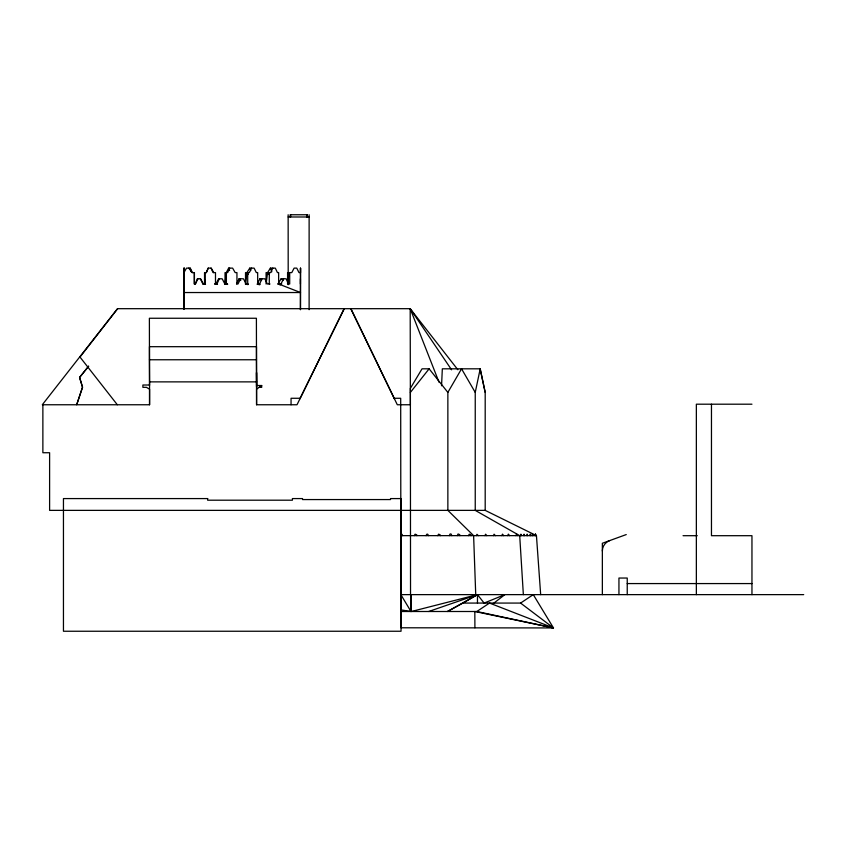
<?xml version="1.0" encoding="UTF-8"?>
<svg xmlns="http://www.w3.org/2000/svg" width="846" height="846" viewBox="0 0 846 846"><rect width="100%" height="100%" fill="white"/><g stroke="black" fill="none" stroke-linecap="round" stroke-linejoin="round"><path stroke-width="1.27" d="M184.026 278.789L184.206 283.992L184.227 268.119M183.931 309.446L183.942 268.119M184.079 283.992L184.132 278.789M184.111 268.119L184.238 308.684M300.415 283.992L300.425 278.789M280.29 284.891L277.953 283.992L281.115 278.789L286.16 278.789L288.518 283.992L289.702 283.992L289.702 272.613L291.785 272.613L294.122 268.119L296.766 268.119L298.998 272.613L300.52 272.613L300.51 268.119L300.52 309.551M530.008 535.645L530.209 534.122L530.632 535.645M526.921 535.645L527.143 534.122L527.608 535.645M441.559 385.776L442.331 368.814L480.211 368.814L485.192 392.407L485.192 510.371L536.449 535.645L540.668 594.632M520.692 535.645L520.914 534.186L521.358 535.645M402.59 535.645L402.093 534.323L400.793 534.884L400.856 611.499L476.816 611.499L553.464 627.933L533.276 594.632L520.586 603.071L462.91 603.071L447.513 611.499L477.472 594.632L484.113 603.071L504.872 594.632L493.937 603.071M532.113 535.645L532.356 534.112L532.832 535.645M523.811 535.645L524.044 534.186L524.509 535.645M449.279 535.645L450.083 533.974L451.055 533.974L451.859 535.645M457.242 535.645L458.067 533.974L459.769 534.651L459.886 535.645M227.637 284.277L225.036 283.992L226.294 272.613L228.621 268.119L232.618 268.119L235.177 272.613L236.943 272.613L236.943 283.992L238.012 283.992L240.497 278.789M501.837 535.645L502.45 534.122L503.719 535.645M507.695 535.645L508.33 534.112L509.63 535.645M205.081 280.195L204.542 283.992L204.542 272.613L206.413 272.613L208.127 268.119L211.225 268.119L213.784 272.613M484.959 535.645L485.583 534.186L486.841 535.645M515.891 535.645L516.546 534.112L517.868 535.645M493.44 535.645L494.085 534.186L495.375 535.645M426.024 535.645L426.839 534.186L427.716 534.186L428.531 535.645M437.72 535.645L438.566 534.186L440.121 534.757L440.301 535.645M523.357 594.632L519.698 535.645L475.24 510.371L475.24 392.407L480.211 368.814M468.388 535.645L469.266 534.186L470.841 534.757L471.032 535.645M476.298 535.645L476.985 534.312L478.286 535.645M414.202 535.645L415.111 534.186L416.697 534.757L416.909 535.645M535.296 534.186L535.053 535.645L535.539 534.186L535.772 535.645L535.518 534.186M195.299 283.992L197.319 278.789L200.587 278.789L203.421 283.992M229.626 268.119L227.669 272.613L225.036 272.613L225.036 283.992M259.627 283.992L261.953 278.789M272.772 268.119L270.731 272.613L269.292 272.613L269.292 283.992M219.294 278.789L216.936 283.992L214.895 283.992M197.901 278.789L195.437 283.992L194.316 283.992L194.316 272.613M206.16 272.613L208.349 268.119M236.52 283.992L239.048 278.789L243.468 278.789L246.154 283.992M299.918 398.836L344.1 308.684M344.301 308.684L297.009 404.758L256.571 404.758L256.539 389.35M215.994 283.992L218.596 278.789L222.16 278.789L224.877 283.992L227.542 283.992M251.569 268.119L249.295 272.613L247.709 272.613L247.709 283.992M257.797 282.945L259.923 278.789L264.851 278.789L267.368 283.992L269.99 283.992M280.925 283.992L283.59 278.789M475.727 594.632L473.612 535.645L447.862 510.371L447.862 392.407L461.546 368.814L475.24 392.407M183.931 292.536L300.52 292.536L278.641 283.992L278.641 272.613L277.456 272.613L275.31 268.119L270.392 268.119L267.59 272.613L266.088 283.992L266.088 272.613L267.59 272.613L269.208 274.675M257.67 283.992L257.67 272.613L256.327 272.613L254.107 268.119L249.771 268.119L246.916 272.613L245.52 283.992L248.121 284.393M259.384 387.352L261.7 387.352L261.7 385.522L256.571 389.171L256.539 372.6M117.668 308.684L80 357.065L117.33 404.758M410.532 594.632L410.384 392.407L429.123 368.814L447.862 392.407M88.566 366.233L79.556 377.432L82.517 387.193L76.679 404.758L82.548 387.193L79.609 377.432L88.64 366.233M476.816 611.499L489.506 603.071L553.464 627.933L401.036 627.785L400.856 609.871L410.987 611.499L410.987 594.632L411.41 611.499L477.472 594.632L477.472 603.071M462.91 603.071L477.472 594.632L428.7 611.499M626.252 534.566L602.352 543.269L602.352 594.632M288.148 214.757L288.2 284.721M309.128 214.757L309.118 309.689M288.148 216.988L309.171 216.988M192.454 272.613L190.223 268.119L186.511 268.119L183.931 272.613M200.354 278.789L202.913 283.992L205.102 283.992L205.102 272.613M248.132 283.992L245.52 283.992L245.52 272.613L246.916 272.613L248.428 274.506M259.775 283.992L257.258 283.992L259.785 284.489M277.953 283.992L281.771 283.992M256.486 359.762L256.486 346.691L149.467 346.691L149.467 359.762L256.486 359.762L256.571 385.522L261.7 385.522M429.123 368.814L422.038 368.814L410.352 388.377L410.384 392.407M149.467 359.762L149.562 381.874L256.571 381.874L256.571 404.758M149.562 385.015L142.889 385.015L142.889 387.331L146.4 387.331L149.562 389.171L149.562 404.758L42.3 404.758L117.488 308.684L410.194 308.684L457.866 369.755M300.203 398.276L291.056 398.276L291.056 404.758M394.173 398.276L400.697 398.276L400.835 535.645L536.449 535.645M751.957 404.198L696.353 404.198L696.353 594.632M401.015 500.737L400.718 498.632M485.192 510.371L49.607 510.371L49.607 452.737L42.871 452.737L42.871 404.758M683.05 535.698L697.284 535.698M627.235 583.571L751.957 583.571M803.7 594.632L400.845 594.632L410.987 611.499M202.913 283.992L205.536 284.214M214.694 283.992L217.517 284.245M224.803 284.129L227.405 284.425M245.456 284.182L248.068 284.584M257.237 284.235L259.764 284.721M520.586 603.071L553.464 627.933L474.818 611.499L474.913 627.785M281.115 278.789L283.029 280.523M239.048 278.789L240.75 280.523M259.923 278.789L261.551 280.523M188.785 268.119L192.095 272.613L194.411 272.613L194.411 283.992M451.584 369.818L410.194 308.684L410.384 404.758L397.303 404.758L350.931 308.684M350.73 308.684L394.426 398.836M211.045 268.119L213.076 272.613L215.487 272.613L215.487 283.992M228.621 268.119L229.615 270.561M439.032 382.255L410.194 308.684L411.145 311.138M249.771 268.119L250.723 270.561M270.392 268.119L271.799 271.778M190.223 268.119L191.164 271.778M480.116 368.814L485.192 392.407M256.507 372.642L256.571 381.874M400.867 498.632L400.867 500.737M256.539 386.781L256.401 318.255L149.382 318.255L149.52 385.258M300.51 268.119L300.393 309.668M751.957 594.632L751.957 535.698L711.465 535.698L711.465 404.198M627.235 594.632L627.235 578.04L618.944 578.04L618.944 594.632M400.835 498.632L400.835 500.737M307.246 216.988L307.246 214.757L290.146 214.757L290.146 216.988M306.961 214.757L306.961 216.988M290.601 214.757L290.601 216.988M226.39 272.613L226.39 283.992M149.562 381.874L149.562 404.758M602.352 551.01A11.061 11.061 0 0 1 609.628 540.615M288.909 272.613L287.577 283.992L287.577 272.613L288.909 272.613M207.651 498.58L63.45 498.58L63.45 631.243L401.036 631.243L401.036 498.58L390.524 498.58L390.524 499.563L302.54 499.563L302.54 498.58L292.399 498.58L292.399 500.198L207.651 500.198L207.651 498.58"/></g></svg>
